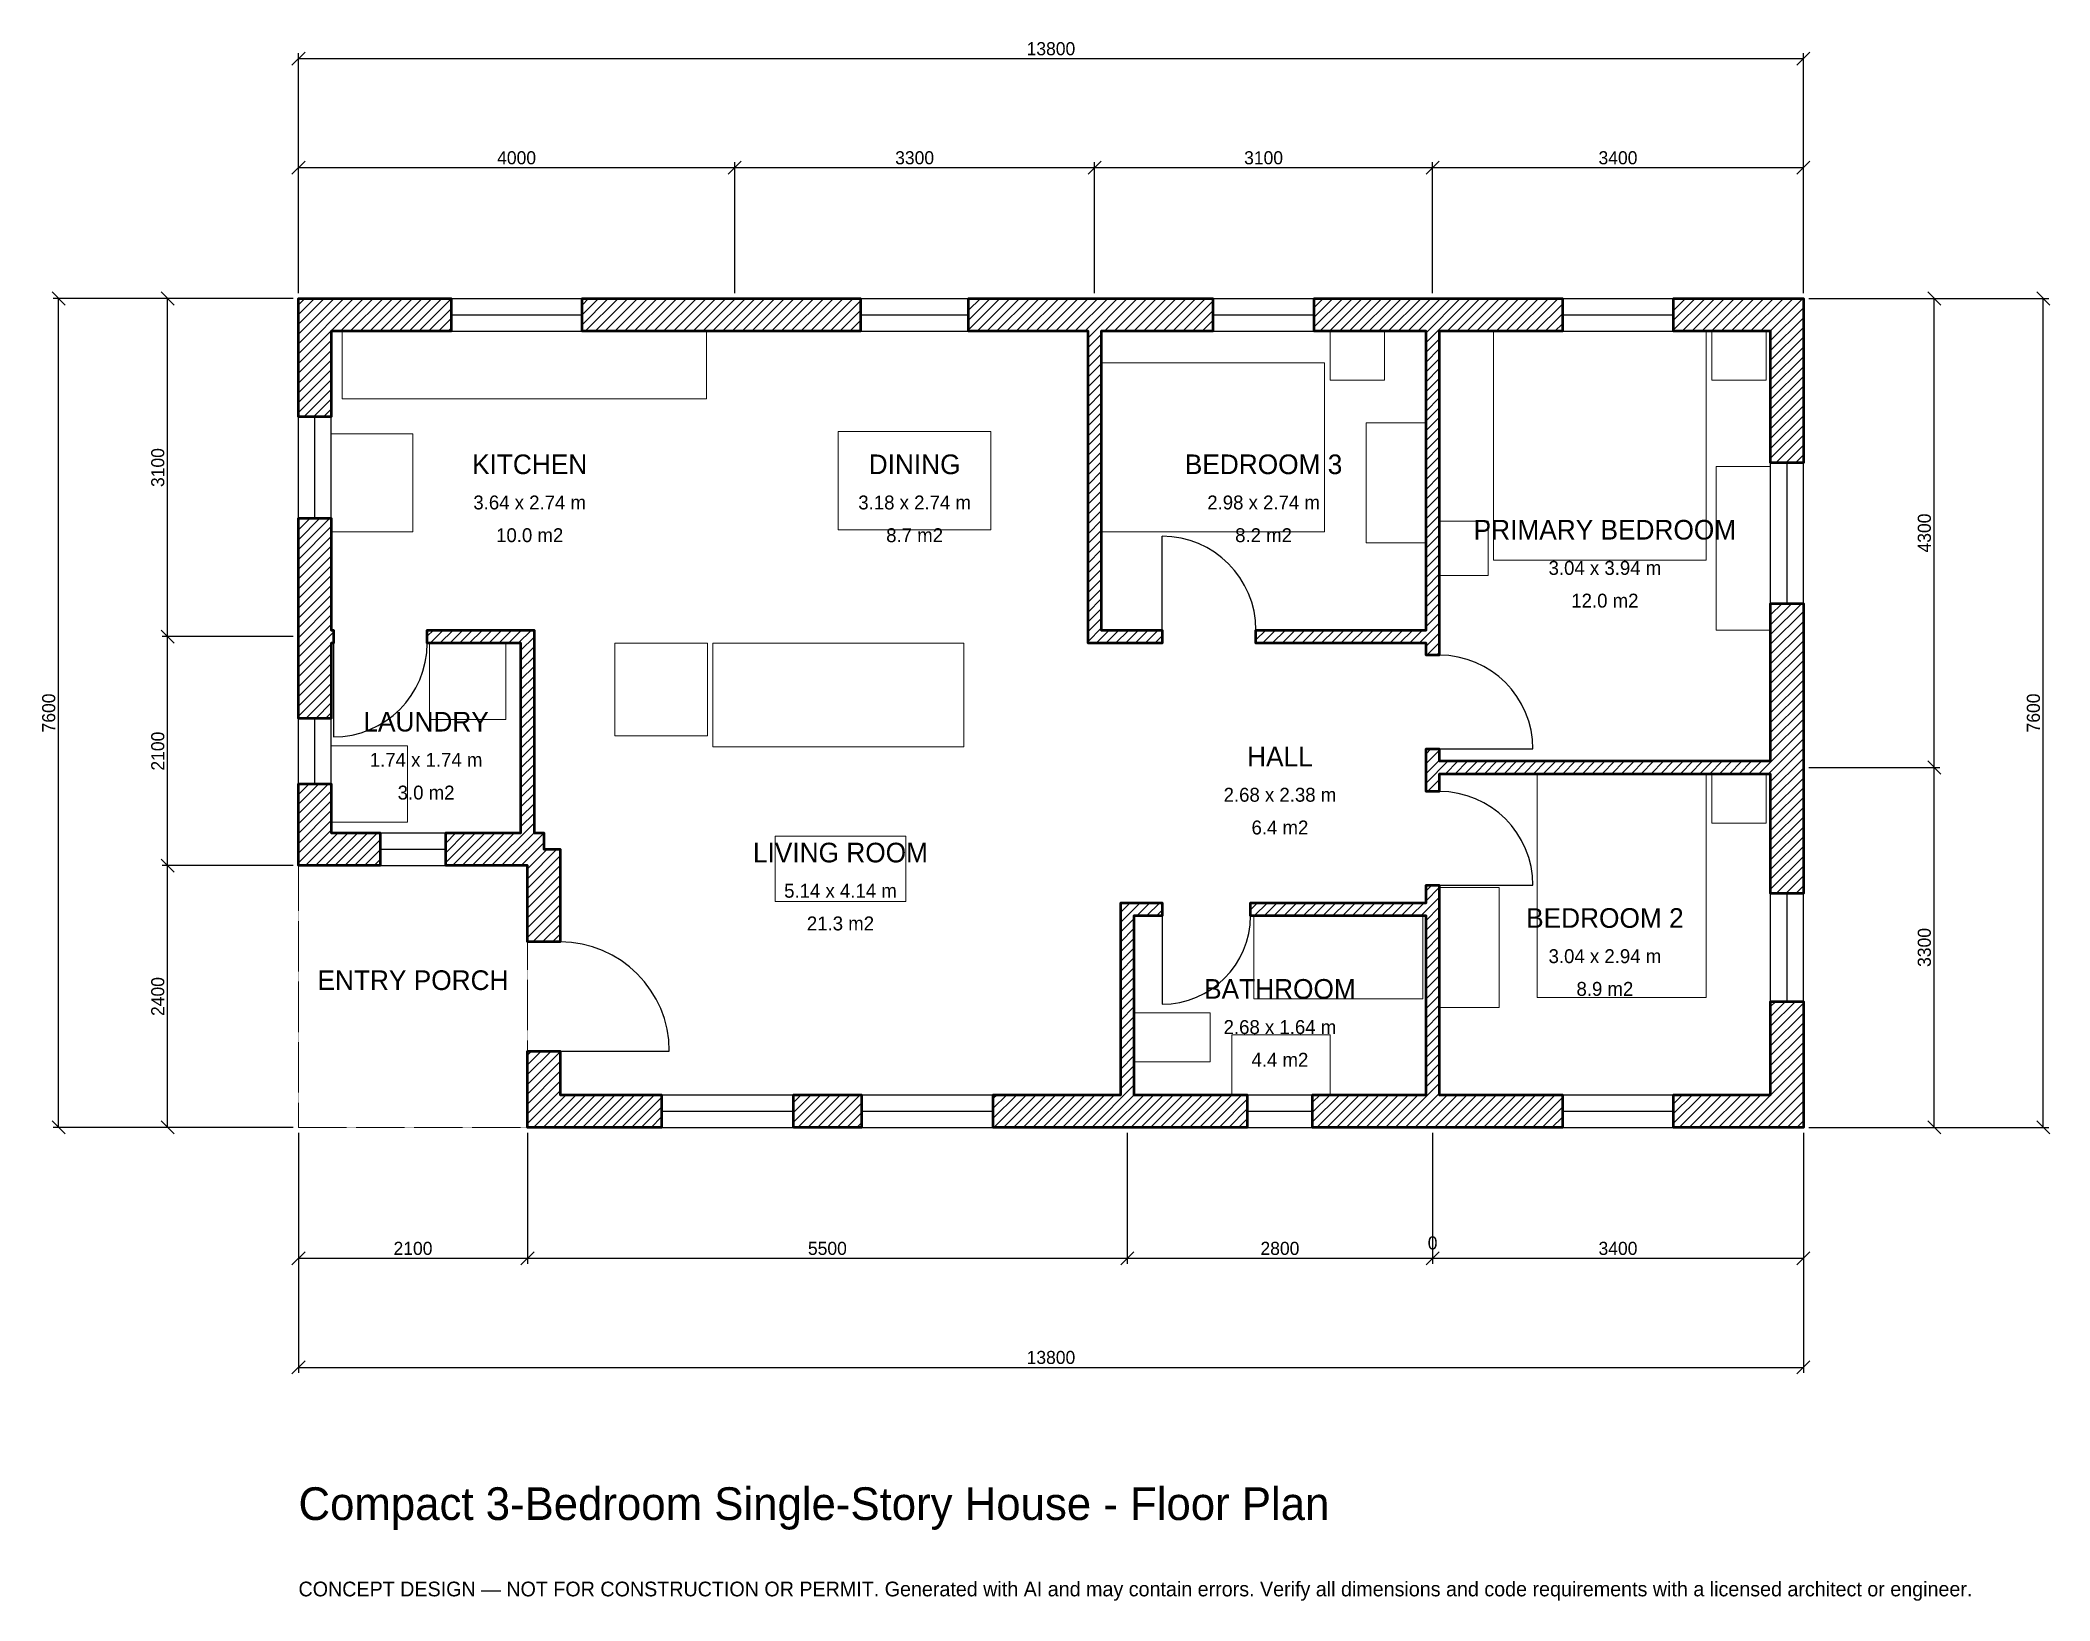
# Model space of a CAD drawing. Header units: millimetres. Extents: x -2369 to 16060, y -4341 to 9969.
import ezdxf
from ezdxf.enums import TextEntityAlignment as Align

# ---------------------------------------------------------------- set-up
doc = ezdxf.new("R2010")
doc.units = ezdxf.units.MM
doc.linetypes.add('DASHED', pattern=[1.524, 1.27, -0.254])
for name, color, linetype, lineweight in [('A-ANNO-DIMS', 1, 'Continuous', 13), ('A-ANNO-TEXT', 7, 'Continuous', 18), ('A-AREA-IDEN', 7, 'Continuous', 18), ('A-DOOR', 2, 'Continuous', 25), ('A-FLOR-FIXT', 9, 'Continuous', 13), ('A-FURN', 9, 'Continuous', 13), ('A-GLAZ', 4, 'Continuous', 25), ('A-SITE-PAVE', 8, 'Continuous', 13), ('A-WALL', 7, 'Continuous', 50), ('A-WALL-PATT', 8, 'Continuous', 13)]:
    doc.layers.add(name, color=color, linetype=linetype, lineweight=lineweight)
doc.dimstyles.new('PLAN', dxfattribs={"dimtxt": 120, "dimasz": 80, "dimexe": 50, "dimexo": 50, "dimgap": 30, "dimtad": 1, "dimdec": 0, "dimtsz": 60, "dimcen": 2.5, "dimclrd": 1, "dimclre": 1, "dimazin": 3, "dimtfac": 1, "dimtmove": 0, "dimatfit": 3})

msp = doc.modelspace()

# ---------------------------------------------------------------- hatches: boundary and pattern name
at = {"layer": 'A-WALL-PATT'}
h = msp.add_hatch(dxfattribs=at)
h.set_pattern_fill('ANSI31', color=8, scale=20)
h.paths.add_polyline_path([(7450, 0), (6371.6667, 0), (6371.6667, 300), (7450, 300), (7540, 300), (7540, 1940), (7540, 2060), (7660, 2060), (7920, 2060), (7920, 1940), (7660, 1940), (7660, 300), (7750, 300), (8700, 300), (8700, 0), (7750, 0), (7660, 0), (7660, -0.001), (7540, -0.001), (7540, 0), (7450, 0)])
h.paths.add_polyline_path([(4538.3333, 0), (4538.3333, 300), (5161.6667, 300), (5161.6667, 0), (4538.3333, 0)])
h.paths.add_polyline_path([(2400, 0), (2400, -0.001), (2100, -0.001), (2100, 0), (2099.999, 0), (2099.999, 300), (2100, 300), (2100, 700), (2400, 700), (2400, 300), (3328.3333, 300), (3328.3333, 0), (2400, 0)])
h.paths.add_polyline_path([(2100, 2340), (2099.999, 2340), (2099.999, 2399.999), (2040, 2399.999), (2040, 2400), (1350, 2400), (1350, 2700), (2040, 2700), (2040, 4440), (1180, 4440), (1180, 4560), (2040, 4560), (2160, 4560), (2160, 4440), (2160, 2700), (2250, 2700), (2250, 2550), (2400, 2550), (2400, 1700), (2100, 1700), (2100, 2340)])
h.paths.add_polyline_path([(300, 2400), (300, 2399.999), (0, 2399.999), (0, 2400), (-0.001, 2400), (-0.001, 2700), (0, 2700), (0, 3150), (300, 3150), (300, 2700), (750, 2700), (750, 2400), (300, 2400)])
h.paths.add_polyline_path([(0, 4350), (0, 4440), (-0.001, 4440), (-0.001, 4560), (0, 4560), (0, 4650), (0, 5585), (300, 5585), (300, 4650), (300, 4560), (320, 4560), (320, 4440), (300, 4440), (300, 4350), (300, 3750), (0, 3750), (0, 4350)])
h.paths.add_polyline_path([(0, 7300), (-0.001, 7300), (-0.001, 7600), (0, 7600), (0, 7600.001), (300, 7600.001), (300, 7600), (1400, 7600), (1400, 7300), (300, 7300), (300, 6515), (0, 6515), (0, 7300)])
h.paths.add_polyline_path([(3850, 7600), (4150, 7600), (5155, 7600), (5155, 7300), (4150, 7300), (3850, 7300), (2600, 7300), (2600, 7600), (3850, 7600)])
h.paths.add_polyline_path([(7150, 7600), (7240, 7600), (7240, 7600.001), (7360, 7600.001), (7360, 7600), (7450, 7600), (8385, 7600), (8385, 7300), (7450, 7300), (7360, 7300), (7360, 4560), (7540, 4560), (7660, 4560), (7920, 4560), (7920, 4440), (7660, 4440), (7540, 4440), (7360, 4440), (7240, 4440), (7240, 4560), (7240, 7300), (7150, 7300), (6145, 7300), (6145, 7600), (7150, 7600)])
h.paths.add_polyline_path([(10250, 7600), (10340, 7600), (10340, 7600.001), (10460, 7600.001), (10460, 7600), (10550, 7600), (11590, 7600), (11590, 7300), (10550, 7300), (10460, 7300), (10460, 4440), (10460, 4440), (10460, 4330), (10340, 4330), (10340, 4440), (8780, 4440), (8780, 4560), (10340, 4560), (10340, 4560), (10340, 7300), (10250, 7300), (9315, 7300), (9315, 7600), (10250, 7600)])
h.paths.add_polyline_path([(13500, 7600), (13500, 7600.001), (13800, 7600.001), (13800, 7600), (13800.001, 7600), (13800.001, 7300), (13800, 7300), (13800, 6095), (13500, 6095), (13500, 7300), (12610, 7300), (12610, 7600), (13500, 7600)])
h.paths.add_polyline_path([(13800, 3450), (13800, 3360), (13800.001, 3360), (13800.001, 3240), (13800, 3240), (13800, 3150), (13800, 2145), (13500, 2145), (13500, 3150), (13500, 3240), (10460, 3240), (10460, 3080), (10340, 3080), (10340, 3240), (10340, 3360), (10340, 3470), (10460, 3470), (10460, 3360), (13500, 3360), (13500, 3450), (13500, 4805), (13800, 4805), (13800, 3450)])
h.paths.add_polyline_path([(13800, 300), (13800.001, 300), (13800.001, 0), (13800, 0), (13800, -0.001), (13500, -0.001), (13500, 0), (12610, 0), (12610, 300), (13500, 300), (13500, 1155), (13800, 1155), (13800, 300)])
h.paths.add_polyline_path([(10550, 0), (10460, 0), (10460, -0.001), (10340, -0.001), (10340, 0), (10250, 0), (9300, 0), (9300, 300), (10250, 300), (10340, 300), (10340, 1940), (8730, 1940), (8730, 2060), (10340, 2060), (10340, 2220), (10460, 2220), (10460, 2060), (10460, 1940), (10460, 300), (10550, 300), (11590, 300), (11590, 0), (10550, 0)])

# ---------------------------------------------------------------- linework, layer by layer
at = {"layer": 'A-DOOR'}
for p, q in [((7920, 4560), (7920, 5420)), ((320, 4440), (320, 3580)), ((10460, 3470), (11320, 3470)), ((10460, 2220), (11320, 2220)), ((7920, 1940), (7920, 1130)), ((2400, 700), (3400, 700))]:
    msp.add_line(p, q, dxfattribs=at)
for centre, radius, start, end in [((7920, 4560), 860, 0, 90), ((320, 4440), 860, 270, 360), ((10460, 3470), 860, 0, 90), ((10460, 2220), 860, 0, 90), ((7920, 1940), 810, 270, 360), ((2400, 700), 1000, 0, 90)]:
    msp.add_arc(centre, radius, start, end, dxfattribs=at)
at = {"layer": 'A-FLOR-FIXT'}
for points in [[(400, 6680), (3740, 6680), (3740, 7300), (400, 7300)], [(8760, 1180), (10310, 1180), (10310, 1940), (8760, 1940)], [(7660, 600), (8360, 600), (8360, 1050), (7660, 1050)], [(8560, 300), (9460, 300), (9460, 850), (8560, 850)]]:
    msp.add_lwpolyline(points, close=True, dxfattribs=at)
at = {"layer": 'A-FURN'}
for points in [[(9460, 6850), (9960, 6850), (9960, 7300), (9460, 7300)], [(10960, 5200), (12910, 5200), (12910, 7300), (10960, 7300)], [(12960, 6850), (13460, 6850), (13460, 7300), (12960, 7300)], [(7360, 5460), (9410, 5460), (9410, 7010), (7360, 7010)], [(9790, 5360), (10340, 5360), (10340, 6460), (9790, 6460)], [(300, 5460), (1050, 5460), (1050, 6360), (300, 6360)], [(4950, 5480), (6350, 5480), (6350, 6380), (4950, 6380)], [(13000, 4560), (13500, 4560), (13500, 6060), (13000, 6060)], [(10460, 5060), (10910, 5060), (10910, 5560), (10460, 5560)], [(1200, 3740), (1900, 3740), (1900, 4440), (1200, 4440)], [(2900, 3590), (3750, 3590), (3750, 4440), (2900, 4440)], [(3800, 3490), (6100, 3490), (6100, 4440), (3800, 4440)], [(300, 2800), (1000, 2800), (1000, 3500), (300, 3500)], [(11360, 1190), (12910, 1190), (12910, 3240), (11360, 3240)], [(12960, 2790), (13460, 2790), (13460, 3240), (12960, 3240)], [(4370, 2070), (5570, 2070), (5570, 2670), (4370, 2670)], [(10460, 1100), (11010, 1100), (11010, 2200), (10460, 2200)]]:
    msp.add_lwpolyline(points, close=True, dxfattribs=at)
at = {"layer": 'A-GLAZ'}
for p, q in [((1400, 7600), (2600, 7600)), ((5155, 7600), (6145, 7600)), ((8385, 7600), (9315, 7600)), ((11590, 7600), (12610, 7600)), ((1400, 7450), (2600, 7450)), ((5155, 7450), (6145, 7450)), ((8385, 7450), (9315, 7450)), ((11590, 7450), (12610, 7450)), ((1400, 7300), (2600, 7300)), ((5155, 7300), (6145, 7300)), ((8385, 7300), (9315, 7300)), ((11590, 7300), (12610, 7300)), ((0, 5585), (0, 6515)), ((150, 5585), (150, 6515)), ((300, 5585), (300, 6515)), ((13500, 4805), (13500, 6095)), ((13650, 4805), (13650, 6095)), ((13800, 4805), (13800, 6095)), ((0, 3150), (0, 3750)), ((150, 3150), (150, 3750)), ((300, 3150), (300, 3750)), ((750, 2700), (1350, 2700)), ((750, 2550), (1350, 2550)), ((750, 2400), (1350, 2400)), ((13500, 1155), (13500, 2145)), ((13650, 1155), (13650, 2145)), ((13800, 1155), (13800, 2145)), ((3328.3333, 300), (4538.3333, 300)), ((5161.6667, 300), (6371.6667, 300)), ((8700, 300), (9300, 300)), ((11590, 300), (12610, 300)), ((3328.3333, 150), (4538.3333, 150)), ((3328.3333, 0), (4538.3333, 0)), ((5161.6667, 150), (6371.6667, 150)), ((5161.6667, 0), (6371.6667, 0)), ((8700, 150), (9300, 150)), ((8700, 0), (9300, 0)), ((11590, 150), (12610, 150)), ((11590, 0), (12610, 0))]:
    msp.add_line(p, q, dxfattribs=at)
at = {"layer": 'A-SITE-PAVE', "linetype": 'DASHED'}
msp.add_lwpolyline([(0, 0), (2100, 0), (2100, 2400), (0, 2400)], close=True, dxfattribs=at)
at = {"layer": 'A-WALL'}
for points in [[(0, 7300), (-0.001, 7300), (-0.001, 7600), (0, 7600), (0, 7600.001), (300, 7600.001), (300, 7600), (1400, 7600), (1400, 7300), (300, 7300), (300, 6515), (0, 6515), (0, 7300)], [(3850, 7600), (4150, 7600), (5155, 7600), (5155, 7300), (4150, 7300), (3850, 7300), (2600, 7300), (2600, 7600), (3850, 7600)], [(7150, 7600), (7240, 7600), (7240, 7600.001), (7360, 7600.001), (7360, 7600), (7450, 7600), (8385, 7600), (8385, 7300), (7450, 7300), (7360, 7300), (7360, 4560), (7540, 4560), (7660, 4560), (7920, 4560), (7920, 4440), (7660, 4440), (7540, 4440), (7360, 4440), (7240, 4440), (7240, 4560), (7240, 7300), (7150, 7300), (6145, 7300), (6145, 7600), (7150, 7600)], [(10250, 7600), (10340, 7600), (10340, 7600.001), (10460, 7600.001), (10460, 7600), (10550, 7600), (11590, 7600), (11590, 7300), (10550, 7300), (10460, 7300), (10460, 4440), (10460, 4440), (10460, 4330), (10340, 4330), (10340, 4440), (8780, 4440), (8780, 4560), (10340, 4560), (10340, 4560), (10340, 7300), (10250, 7300), (9315, 7300), (9315, 7600), (10250, 7600)], [(13500, 7600), (13500, 7600.001), (13800, 7600.001), (13800, 7600), (13800.001, 7600), (13800.001, 7300), (13800, 7300), (13800, 6095), (13500, 6095), (13500, 7300), (12610, 7300), (12610, 7600), (13500, 7600)], [(0, 4350), (0, 4440), (-0.001, 4440), (-0.001, 4560), (0, 4560), (0, 4650), (0, 5585), (300, 5585), (300, 4650), (300, 4560), (320, 4560), (320, 4440), (300, 4440), (300, 4350), (300, 3750), (0, 3750), (0, 4350)], [(13800, 3450), (13800, 3360), (13800.001, 3360), (13800.001, 3240), (13800, 3240), (13800, 3150), (13800, 2145), (13500, 2145), (13500, 3150), (13500, 3240), (10460, 3240), (10460, 3080), (10340, 3080), (10340, 3240), (10340, 3360), (10340, 3470), (10460, 3470), (10460, 3360), (13500, 3360), (13500, 3450), (13500, 4805), (13800, 4805), (13800, 3450)], [(2100, 2340), (2099.999, 2340), (2099.999, 2399.999), (2040, 2399.999), (2040, 2400), (1350, 2400), (1350, 2700), (2040, 2700), (2040, 4440), (1180, 4440), (1180, 4560), (2040, 4560), (2160, 4560), (2160, 4440), (2160, 2700), (2250, 2700), (2250, 2550), (2400, 2550), (2400, 1700), (2100, 1700), (2100, 2340)], [(300, 2400), (300, 2399.999), (0, 2399.999), (0, 2400), (-0.001, 2400), (-0.001, 2700), (0, 2700), (0, 3150), (300, 3150), (300, 2700), (750, 2700), (750, 2400), (300, 2400)], [(10550, 0), (10460, 0), (10460, -0.001), (10340, -0.001), (10340, 0), (10250, 0), (9300, 0), (9300, 300), (10250, 300), (10340, 300), (10340, 1940), (8730, 1940), (8730, 2060), (10340, 2060), (10340, 2220), (10460, 2220), (10460, 2060), (10460, 1940), (10460, 300), (10550, 300), (11590, 300), (11590, 0), (10550, 0)], [(7450, 0), (6371.6667, 0), (6371.6667, 300), (7450, 300), (7540, 300), (7540, 1940), (7540, 2060), (7660, 2060), (7920, 2060), (7920, 1940), (7660, 1940), (7660, 300), (7750, 300), (8700, 300), (8700, 0), (7750, 0), (7660, 0), (7660, -0.001), (7540, -0.001), (7540, 0), (7450, 0)], [(13800, 300), (13800.001, 300), (13800.001, 0), (13800, 0), (13800, -0.001), (13500, -0.001), (13500, 0), (12610, 0), (12610, 300), (13500, 300), (13500, 1155), (13800, 1155), (13800, 300)], [(2400, 0), (2400, -0.001), (2100, -0.001), (2100, 0), (2099.999, 0), (2099.999, 300), (2100, 300), (2100, 700), (2400, 700), (2400, 300), (3328.3333, 300), (3328.3333, 0), (2400, 0)], [(4538.3333, 0), (4538.3333, 300), (5161.6667, 300), (5161.6667, 0), (4538.3333, 0)]]:
    msp.add_lwpolyline(points, close=True, dxfattribs=at)

# ---------------------------------------------------------------- texts
at = {"layer": 'A-ANNO-TEXT'}
for s, height, p in [('Compact 3-Bedroom Single-Story House - Floor Plan', 300, (0, -3600)), ('CONCEPT DESIGN — NOT FOR CONSTRUCTION OR PERMIT. Generated with AI and may contain errors. Verify all dimensions and code requirements with a licensed architect or engineer.', 135, (0, -4300))]:
    msp.add_text(s, height=height, dxfattribs=at).set_placement(p)
at = {"layer": 'A-AREA-IDEN'}
for s, height, p in [('KITCHEN', 180, (2120, 6080)), ('DINING', 180, (5650, 6080)), ('BEDROOM 3', 180, (8850, 6080)), ('3.64 x 2.74 m', 127.5, (2120, 5730)), ('3.18 x 2.74 m', 127.5, (5650, 5730)), ('2.98 x 2.74 m', 127.5, (8850, 5730)), ('PRIMARY BEDROOM', 180, (11980, 5480)), ('10.0 m2', 127.5, (2120, 5430)), ('8.7 m2', 127.5, (5650, 5430)), ('8.2 m2', 127.5, (8850, 5430)), ('3.04 x 3.94 m', 127.5, (11980, 5130)), ('12.0 m2', 127.5, (11980, 4830)), ('LAUNDRY', 180, (1170, 3720)), ('1.74 x 1.74 m', 127.5, (1170, 3370)), ('HALL', 180, (9000, 3400)), ('3.0 m2', 127.5, (1170, 3070)), ('2.68 x 2.38 m', 127.5, (9000, 3050)), ('6.4 m2', 127.5, (9000, 2750)), ('LIVING ROOM', 180, (4970, 2520)), ('5.14 x 4.14 m', 127.5, (4970, 2170)), ('21.3 m2', 127.5, (4970, 1870)), ('BEDROOM 2', 180, (11980, 1920)), ('3.04 x 2.94 m', 127.5, (11980, 1570)), ('ENTRY PORCH', 180, (1050, 1350)), ('BATHROOM', 180, (9000, 1270)), ('8.9 m2', 127.5, (11980, 1270)), ('2.68 x 1.64 m', 127.5, (9000, 920)), ('4.4 m2', 127.5, (9000, 620))]:
    msp.add_text(s, height=height, dxfattribs=at).set_placement(p, align=Align.MIDDLE_CENTER)

# ---------------------------------------------------------------- dimensions: what is measured, and where the dimension line sits
at = {"layer": 'A-ANNO-DIMS'}
for base, p1, p2, text in [((0, 9800), (0, 7600), (13800, 7600), '13800'), ((0, 8800), (0, 7600), (4000, 7600), '4000'), ((4000, 8800), (4000, 7600), (7300, 7600), '3300'), ((7300, 8800), (7300, 7600), (10400, 7600), '3100'), ((10400, 8800), (10400, 7600), (13800, 7600), '3400'), ((0, -1200), (0, 0), (2100, 0), '2100'), ((0, -2200), (0, 0), (13800, 0), '13800'), ((2100, -1200), (2100, 0), (7600, 0), '5500'), ((7600, -1200), (7600, 0), (10400, 0), '2800'), ((10400, -1200), (10400, 0), (10400, 0), '0'), ((10400, -1200), (10400, 0), (13800, 0), '3400')]:
    msp.add_linear_dim(base=base, p1=p1, p2=p2, text=text, dimstyle='PLAN', dxfattribs=at).render()
for base, p1, p2, text in [((-2200, 0), (0, 0), (0, 7600), '7600'), ((-1200, 4500), (0, 4500), (0, 7600), '3100'), ((15000, 3300), (13800, 3300), (13800, 7600), '4300'), ((16000, 0), (13800, 0), (13800, 7600), '7600'), ((-1200, 2400), (0, 2400), (0, 4500), '2100'), ((15000, 0), (13800, 0), (13800, 3300), '3300'), ((-1200, 0), (0, 0), (0, 2400), '2400')]:
    msp.add_linear_dim(base=base, p1=p1, p2=p2, angle=90, text=text, dimstyle='PLAN', dxfattribs=at).render()

doc.saveas('drawing.dxf')
